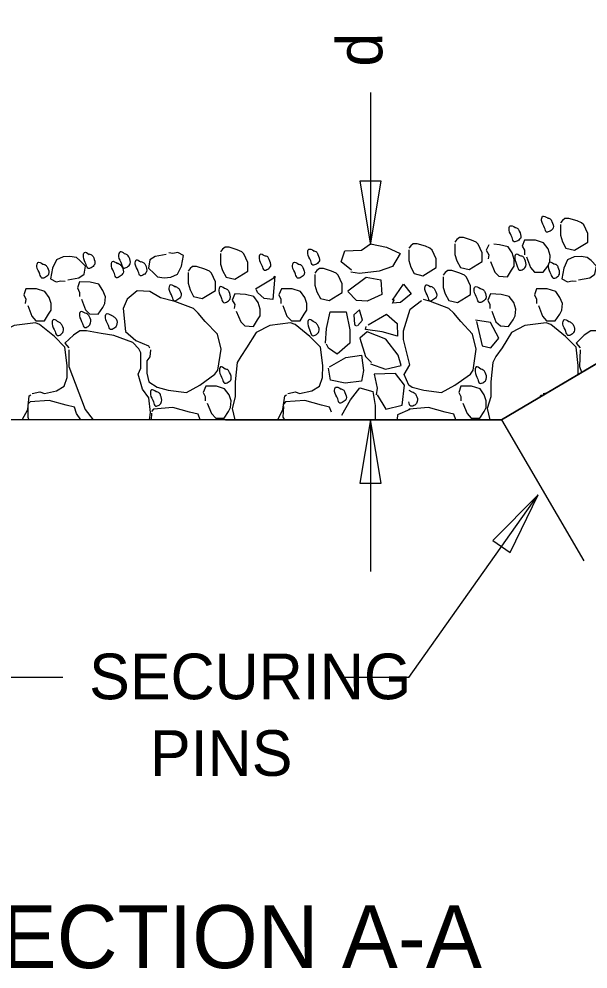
# Model space of a CAD drawing. Extents: x 2.3 to 16.3, y 0.2 to 9.5.
# Drawn here: x 5.206 to 6.327, y 6.735 to 8.608 of the extents above; entities that cross this region are included whole.
import ezdxf

# ---------------------------------------------------------------- set-up
doc = ezdxf.new("R2010")
doc.units = 0
for name, color, linetype in [('SD_P_Dimension Lines', 7, 'Continuous'), ('SD_P_Dimension Text', 7, 'Continuous'), ('SD_P_Prop Object Lines', 7, 'Continuous'), ('SD_P_Subtitles', 7, 'Continuous')]:
    doc.layers.add(name, color=color, linetype=linetype)

msp = doc.modelspace()

# ---------------------------------------------------------------- linework, layer by layer
at = {"layer": 'SD_P_Dimension Lines'}
for p, q in [((5.899, 8.463), (5.899, 8.163)), ((5.878, 8.288), (5.899, 8.163)), ((5.92, 8.288), (5.878, 8.288)), ((5.899, 8.163), (5.92, 8.288)), ((5.899, 7.818), (5.878, 7.693)), ((5.899, 7.818), (5.899, 7.519)), ((5.92, 7.693), (5.899, 7.818)), ((5.878, 7.693), (5.92, 7.693)), ((5.974, 7.31), (6.229, 7.67)), ((6.229, 7.67), (6.14, 7.58)), ((6.174, 7.556), (6.229, 7.67)), ((6.14, 7.58), (6.174, 7.556)), ((5.292, 7.31), (5.159, 7.31)), ((5.974, 7.31), (5.843, 7.31))]:
    msp.add_line(p, q, dxfattribs=at)
at = {"layer": 'SD_P_Prop Object Lines'}
for p, q in [((6.157, 7.818), (7.221, 8.447)), ((5.974, 7.876), (5.98, 7.873)), ((5.613, 7.818), (4.98, 7.818)), ((5.613, 7.818), (6.157, 7.818)), ((6.157, 7.818), (6.319, 7.54))]:
    msp.add_line(p, q, dxfattribs=at)
for points in [[(7.22, 8.597), (7.221, 8.447), (6.157, 7.818), (4.98, 7.818), (3.849, 8.447), (3.849, 8.608)], [(6.273, 8.203), (6.273, 8.182), (6.277, 8.169), (6.284, 8.156), (6.301, 8.152), (6.327, 8.168), (6.327, 8.177), (6.327, 8.185), (6.319, 8.202), (6.315, 8.206), (6.306, 8.21), (6.29, 8.215), (6.282, 8.215), (6.277, 8.211), (6.273, 8.206)], [(6.065, 8.165), (6.065, 8.144), (6.069, 8.131), (6.076, 8.118), (6.093, 8.114), (6.119, 8.13), (6.119, 8.139), (6.119, 8.147), (6.111, 8.164), (6.107, 8.168), (6.098, 8.172), (6.082, 8.177), (6.074, 8.177), (6.069, 8.173), (6.065, 8.168)], [(6.206, 8.139), (6.214, 8.118), (6.222, 8.109), (6.239, 8.109), (6.248, 8.121), (6.252, 8.13), (6.253, 8.142), (6.249, 8.155), (6.24, 8.167), (6.224, 8.172), (6.202, 8.172), (6.198, 8.16), (6.202, 8.152), (6.202, 8.143)], [(5.496, 8.144), (5.474, 8.14), (5.464, 8.133), (5.461, 8.117), (5.472, 8.106), (5.479, 8.1), (5.492, 8.098), (5.505, 8.099), (5.518, 8.105), (5.526, 8.121), (5.53, 8.142), (5.519, 8.148), (5.509, 8.146), (5.501, 8.147)], [(5.603, 8.146), (5.603, 8.125), (5.607, 8.112), (5.614, 8.099), (5.631, 8.095), (5.657, 8.111), (5.657, 8.12), (5.657, 8.128), (5.649, 8.145), (5.645, 8.149), (5.636, 8.153), (5.62, 8.158), (5.612, 8.158), (5.607, 8.154), (5.603, 8.149)], [(5.861, 8.113), (5.841, 8.129), (5.848, 8.151), (5.881, 8.152), (5.899, 8.165), (5.93, 8.158), (5.957, 8.146), (5.942, 8.12), (5.916, 8.111), (5.877, 8.106), (5.86, 8.109)], [(5.974, 8.153), (5.974, 8.132), (5.978, 8.119), (5.985, 8.106), (6.002, 8.102), (6.028, 8.118), (6.028, 8.127), (6.028, 8.135), (6.02, 8.152), (6.016, 8.156), (6.007, 8.16), (5.991, 8.165), (5.983, 8.165), (5.978, 8.161), (5.974, 8.156)], [(6.132, 8.163), (6.127, 8.152), (6.132, 8.143), (6.131, 8.135)], [(6.135, 8.13), (6.144, 8.109), (6.152, 8.101), (6.169, 8.1), (6.177, 8.113), (6.182, 8.121), (6.182, 8.134), (6.178, 8.147), (6.17, 8.159), (6.153, 8.163), (6.142, 8.164)], [(5.302, 8.094), (5.324, 8.098), (5.334, 8.105), (5.337, 8.121), (5.326, 8.132), (5.319, 8.138), (5.306, 8.14), (5.293, 8.139), (5.28, 8.133), (5.272, 8.117), (5.268, 8.096), (5.279, 8.09), (5.288, 8.092), (5.297, 8.091)], [(6.309, 8.094), (6.331, 8.098), (6.341, 8.105), (6.344, 8.121), (6.334, 8.132), (6.326, 8.138), (6.314, 8.14), (6.3, 8.139), (6.287, 8.133), (6.28, 8.117), (6.276, 8.096), (6.287, 8.09), (6.296, 8.092), (6.304, 8.091)], [(5.539, 8.108), (5.539, 8.087), (5.543, 8.074), (5.55, 8.061), (5.567, 8.057), (5.593, 8.073), (5.593, 8.082), (5.593, 8.09), (5.585, 8.107), (5.581, 8.111), (5.572, 8.115), (5.556, 8.12), (5.548, 8.12), (5.543, 8.116), (5.539, 8.111)], [(5.789, 8.104), (5.789, 8.083), (5.793, 8.07), (5.8, 8.057), (5.817, 8.053), (5.843, 8.069), (5.843, 8.078), (5.843, 8.086), (5.835, 8.103), (5.831, 8.107), (5.822, 8.111), (5.806, 8.116), (5.798, 8.116), (5.793, 8.112), (5.789, 8.107)], [(6.042, 8.1), (6.042, 8.079), (6.046, 8.066), (6.053, 8.053), (6.07, 8.049), (6.096, 8.065), (6.096, 8.074), (6.096, 8.082), (6.088, 8.099), (6.084, 8.103), (6.075, 8.107), (6.059, 8.112), (6.051, 8.112), (6.046, 8.108), (6.042, 8.103)], [(5.672, 8.076), (5.708, 8.098), (5.71, 8.101), (5.706, 8.055), (5.689, 8.057), (5.676, 8.069), (5.674, 8.074)], [(5.854, 8.072), (5.89, 8.099), (5.919, 8.094), (5.921, 8.065), (5.892, 8.052), (5.871, 8.053), (5.854, 8.071)], [(5.223, 8.043), (5.231, 8.022), (5.239, 8.013), (5.256, 8.013), (5.264, 8.026), (5.269, 8.034), (5.269, 8.047), (5.265, 8.059), (5.257, 8.071), (5.24, 8.076), (5.219, 8.076), (5.215, 8.064), (5.219, 8.056), (5.218, 8.047)], [(5.329, 8.056), (5.337, 8.035), (5.345, 8.027), (5.362, 8.026), (5.371, 8.039), (5.375, 8.047), (5.376, 8.06), (5.371, 8.073), (5.363, 8.085), (5.346, 8.089), (5.325, 8.09), (5.321, 8.078), (5.325, 8.069), (5.325, 8.061)], [(5.465, 7.956), (5.464, 7.942), (5.458, 7.934), (5.458, 7.91), (5.462, 7.893), (5.478, 7.882), (5.5, 7.876), (5.536, 7.872), (5.562, 7.886), (5.592, 7.908), (5.598, 7.916), (5.604, 7.957), (5.597, 7.987), (5.573, 8.012), (5.559, 8.028), (5.55, 8.037), (5.513, 8.051), (5.485, 8.058), (5.464, 8.071), (5.439, 8.072), (5.419, 8.056), (5.411, 8.037), (5.416, 7.992), (5.436, 7.974), (5.461, 7.964), (5.463, 7.96)], [(5.726, 8.043), (5.734, 8.022), (5.743, 8.013), (5.76, 8.013), (5.768, 8.026), (5.773, 8.034), (5.773, 8.047), (5.769, 8.059), (5.761, 8.071), (5.744, 8.076), (5.723, 8.076), (5.718, 8.064), (5.722, 8.056), (5.722, 8.047)], [(5.942, 8.054), (5.964, 8.085), (5.979, 8.066), (5.958, 8.049), (5.942, 8.048), (5.946, 8.055)], [(6.23, 8.043), (6.238, 8.022), (6.246, 8.013), (6.263, 8.013), (6.272, 8.026), (6.276, 8.034), (6.277, 8.047), (6.272, 8.059), (6.264, 8.071), (6.247, 8.076), (6.226, 8.076), (6.222, 8.064), (6.226, 8.056), (6.226, 8.047)], [(5.634, 8.032), (5.643, 8.011), (5.651, 8.003), (5.668, 8.002), (5.676, 8.015), (5.681, 8.023), (5.681, 8.036), (5.677, 8.049), (5.669, 8.061), (5.652, 8.065), (5.631, 8.066), (5.626, 8.054), (5.631, 8.045), (5.63, 8.037)], [(5.974, 7.886), (5.965, 7.907), (5.976, 7.926), (5.964, 7.976), (5.964, 7.993), (5.977, 8.036), (5.999, 8.053)], [(5.974, 7.887), (5.981, 7.882), (6.004, 7.876), (6.039, 7.872), (6.065, 7.886), (6.096, 7.908), (6.101, 7.916), (6.107, 7.957), (6.1, 7.987), (6.077, 8.012), (6.063, 8.028), (6.053, 8.037), (6.017, 8.051), (6.003, 8.055)], [(6.138, 8.032), (6.146, 8.011), (6.155, 8.003), (6.171, 8.002), (6.18, 8.015), (6.184, 8.023), (6.185, 8.036), (6.181, 8.049), (6.172, 8.061), (6.156, 8.065), (6.135, 8.066), (6.13, 8.054), (6.134, 8.045), (6.134, 8.037)], [(5.873, 8.003), (5.883, 8.014), (5.877, 8.035), (5.866, 8.025), (5.867, 8.006), (5.871, 8.003)], [(5.81, 7.969), (5.812, 7.998), (5.819, 8.031), (5.851, 8.031), (5.858, 7.995), (5.858, 7.969), (5.833, 7.947), (5.816, 7.959), (5.812, 7.967)], [(5.894, 8.005), (5.93, 8.026), (5.951, 8.008), (5.952, 7.983), (5.922, 7.991), (5.889, 7.996), (5.89, 8.002)], [(5.232, 7.87), (5.247, 7.873), (5.256, 7.87), (5.28, 7.875), (5.295, 7.884), (5.301, 7.901), (5.301, 7.925), (5.296, 7.961), (5.276, 7.982), (5.246, 8.006), (5.238, 8.009), (5.196, 8.004), (5.169, 7.99), (5.151, 7.96), (5.139, 7.943), (5.133, 7.931), (5.129, 7.893), (5.129, 7.863), (5.122, 7.84), (5.127, 7.818)], [(5.736, 7.87), (5.751, 7.873), (5.759, 7.87), (5.783, 7.875), (5.798, 7.884), (5.804, 7.901), (5.805, 7.925), (5.8, 7.961), (5.779, 7.982), (5.75, 8.006), (5.741, 8.009), (5.7, 8.004), (5.673, 7.99), (5.654, 7.96), (5.643, 7.943), (5.636, 7.931), (5.632, 7.893), (5.632, 7.863), (5.626, 7.84), (5.631, 7.818)], [(6.108, 8.012), (6.119, 7.964), (6.136, 7.96), (6.152, 7.979), (6.135, 8.01), (6.106, 8.014)], [(6.308, 7.907), (6.308, 7.925), (6.304, 7.961), (6.283, 7.982), (6.254, 8.006), (6.245, 8.009), (6.203, 8.004), (6.177, 7.99), (6.158, 7.96), (6.146, 7.943), (6.14, 7.931), (6.136, 7.893), (6.136, 7.863), (6.129, 7.84), (6.134, 7.818)], [(5.463, 7.818), (5.465, 7.832), (5.462, 7.861), (5.449, 7.878), (5.441, 7.908), (5.446, 7.92), (5.446, 7.95), (5.442, 7.958), (5.43, 7.97), (5.393, 7.984), (5.368, 7.988), (5.339, 7.993), (5.326, 7.993), (5.313, 7.985), (5.296, 7.969), (5.304, 7.96)], [(5.899, 7.928), (5.928, 7.918), (5.959, 7.925), (5.953, 7.945), (5.929, 7.977), (5.892, 7.991), (5.878, 7.979), (5.889, 7.943), (5.901, 7.931)], [(6.423, 7.975), (6.4, 7.984), (6.375, 7.988), (6.346, 7.993), (6.333, 7.993), (6.32, 7.985), (6.304, 7.969), (6.312, 7.96)], [(5.304, 7.956), (5.304, 7.923), (5.336, 7.838), (5.352, 7.818)], [(5.818, 7.922), (5.85, 7.941), (5.881, 7.945), (5.885, 7.915), (5.881, 7.894), (5.849, 7.89), (5.82, 7.896), (5.816, 7.92)], [(6.312, 7.956), (6.311, 7.923), (6.315, 7.912)], [(5.912, 7.867), (5.929, 7.839), (5.961, 7.847), (5.966, 7.886), (5.948, 7.909), (5.906, 7.908), (5.912, 7.88), (5.91, 7.867)], [(5.212, 7.818), (5.223, 7.838), (5.226, 7.865), (5.229, 7.867)], [(5.577, 7.851), (5.585, 7.83), (5.594, 7.821), (5.61, 7.821), (5.619, 7.834), (5.623, 7.842), (5.624, 7.855), (5.62, 7.867), (5.611, 7.879), (5.595, 7.884), (5.574, 7.884), (5.569, 7.872), (5.573, 7.864), (5.573, 7.855)], [(5.716, 7.818), (5.726, 7.838), (5.73, 7.865), (5.733, 7.867)], [(5.842, 7.827), (5.859, 7.857), (5.878, 7.881), (5.903, 7.874), (5.908, 7.846), (5.908, 7.82)], [(6.081, 7.851), (6.089, 7.83), (6.097, 7.821), (6.114, 7.821), (6.123, 7.834), (6.127, 7.842), (6.127, 7.855), (6.123, 7.867), (6.115, 7.879), (6.098, 7.884), (6.077, 7.884), (6.073, 7.872), (6.077, 7.864), (6.077, 7.855)], [(6.234, 7.863), (6.234, 7.865), (6.236, 7.867)], [(6.239, 7.87), (6.248, 7.872)], [(5.328, 7.818), (5.319, 7.83), (5.315, 7.843), (5.299, 7.847), (5.265, 7.856), (5.228, 7.853), (5.223, 7.849)], [(5.822, 7.833), (5.818, 7.843), (5.802, 7.847), (5.769, 7.856), (5.731, 7.853), (5.727, 7.849)], [(5.223, 7.844), (5.223, 7.823), (5.225, 7.818)], [(5.467, 7.831), (5.466, 7.818)], [(5.563, 7.818), (5.559, 7.829), (5.542, 7.833), (5.509, 7.842), (5.471, 7.839), (5.467, 7.834)], [(5.727, 7.844), (5.726, 7.823), (5.729, 7.818)], [(5.976, 7.838), (5.952, 7.828), (5.951, 7.819)], [(6.067, 7.818), (6.063, 7.829), (6.046, 7.833), (6.013, 7.842), (5.975, 7.839), (5.974, 7.838)]]:
    msp.add_lwpolyline(points, dxfattribs=at)
for points in [[(6.247, 8.216), (6.253, 8.214), (6.256, 8.209), (6.259, 8.196), (6.253, 8.19), (6.246, 8.188), (6.242, 8.196), (6.236, 8.211), (6.238, 8.219), (6.248, 8.216)], [(6.183, 8.197), (6.189, 8.195), (6.192, 8.19), (6.195, 8.177), (6.189, 8.171), (6.182, 8.169), (6.178, 8.177), (6.172, 8.192), (6.174, 8.2), (6.184, 8.197)], [(5.344, 8.145), (5.35, 8.142), (5.353, 8.137), (5.355, 8.125), (5.35, 8.119), (5.343, 8.116), (5.338, 8.124), (5.333, 8.139), (5.335, 8.148), (5.344, 8.144)], [(5.414, 8.145), (5.419, 8.143), (5.423, 8.138), (5.425, 8.126), (5.419, 8.119), (5.412, 8.117), (5.408, 8.125), (5.402, 8.14), (5.405, 8.149), (5.414, 8.145)], [(5.786, 8.151), (5.792, 8.149), (5.795, 8.144), (5.798, 8.131), (5.792, 8.125), (5.785, 8.123), (5.781, 8.131), (5.775, 8.146), (5.777, 8.154), (5.787, 8.151)], [(5.252, 8.125), (5.258, 8.123), (5.262, 8.118), (5.264, 8.105), (5.258, 8.099), (5.251, 8.097), (5.247, 8.105), (5.241, 8.12), (5.243, 8.128), (5.253, 8.125)], [(5.399, 8.127), (5.405, 8.124), (5.409, 8.119), (5.411, 8.107), (5.405, 8.101), (5.398, 8.098), (5.394, 8.106), (5.388, 8.121), (5.39, 8.13), (5.4, 8.126)], [(5.446, 8.13), (5.452, 8.127), (5.455, 8.123), (5.457, 8.11), (5.452, 8.104), (5.445, 8.102), (5.441, 8.11), (5.435, 8.125), (5.437, 8.133), (5.446, 8.129)], [(5.69, 8.141), (5.696, 8.139), (5.699, 8.134), (5.702, 8.121), (5.696, 8.115), (5.689, 8.113), (5.685, 8.121), (5.679, 8.136), (5.681, 8.144), (5.69, 8.141)], [(5.756, 8.125), (5.762, 8.123), (5.765, 8.118), (5.768, 8.105), (5.762, 8.099), (5.755, 8.097), (5.751, 8.105), (5.745, 8.12), (5.747, 8.128), (5.757, 8.125)], [(6.194, 8.141), (6.2, 8.139), (6.203, 8.134), (6.205, 8.121), (6.2, 8.115), (6.192, 8.113), (6.188, 8.121), (6.183, 8.136), (6.185, 8.144), (6.194, 8.141)], [(6.26, 8.125), (6.266, 8.123), (6.269, 8.118), (6.271, 8.105), (6.266, 8.099), (6.259, 8.097), (6.254, 8.105), (6.249, 8.12), (6.251, 8.128), (6.26, 8.125)], [(5.513, 8.081), (5.519, 8.078), (5.523, 8.073), (5.525, 8.061), (5.519, 8.055), (5.512, 8.052), (5.508, 8.06), (5.502, 8.075), (5.504, 8.084), (5.514, 8.08)], [(5.611, 8.077), (5.616, 8.075), (5.62, 8.07), (5.622, 8.057), (5.617, 8.051), (5.609, 8.049), (5.605, 8.057), (5.6, 8.072), (5.602, 8.08), (5.611, 8.077)], [(6.017, 8.081), (6.023, 8.078), (6.026, 8.073), (6.029, 8.061), (6.023, 8.055), (6.016, 8.052), (6.012, 8.06), (6.006, 8.075), (6.008, 8.084), (6.017, 8.08)], [(6.114, 8.077), (6.12, 8.075), (6.124, 8.07), (6.126, 8.057), (6.12, 8.051), (6.113, 8.049), (6.109, 8.057), (6.103, 8.072), (6.105, 8.08), (6.115, 8.077)], [(5.282, 8.012), (5.287, 8.009), (5.291, 8.004), (5.293, 7.992), (5.288, 7.986), (5.281, 7.984), (5.277, 7.992), (5.271, 8.007), (5.273, 8.015), (5.282, 8.012)], [(5.336, 8.028), (5.341, 8.026), (5.345, 8.021), (5.347, 8.009), (5.342, 8.002), (5.335, 8), (5.331, 8.008), (5.325, 8.023), (5.327, 8.031), (5.336, 8.028)], [(5.387, 8.024), (5.393, 8.021), (5.397, 8.017), (5.398, 8.004), (5.393, 7.998), (5.386, 7.996), (5.382, 8.004), (5.376, 8.019), (5.378, 8.027), (5.388, 8.024)], [(5.786, 8.012), (5.791, 8.009), (5.795, 8.004), (5.797, 7.992), (5.792, 7.986), (5.784, 7.984), (5.78, 7.992), (5.775, 8.007), (5.777, 8.015), (5.786, 8.012)], [(6.289, 8.012), (6.295, 8.009), (6.299, 8.004), (6.3, 7.992), (6.295, 7.986), (6.288, 7.984), (6.284, 7.992), (6.278, 8.007), (6.28, 8.015), (6.29, 8.012)], [(5.612, 7.918), (5.618, 7.916), (5.621, 7.911), (5.624, 7.898), (5.618, 7.892), (5.611, 7.89), (5.607, 7.898), (5.601, 7.913), (5.603, 7.922), (5.612, 7.918)], [(6.116, 7.918), (6.121, 7.916), (6.125, 7.911), (6.127, 7.898), (6.122, 7.892), (6.114, 7.89), (6.11, 7.898), (6.105, 7.913), (6.107, 7.922), (6.116, 7.918)], [(5.476, 7.873), (5.482, 7.871), (5.485, 7.866), (5.487, 7.854), (5.482, 7.847), (5.475, 7.845), (5.471, 7.853), (5.465, 7.868), (5.467, 7.877), (5.476, 7.873)], [(5.839, 7.879), (5.845, 7.877), (5.848, 7.872), (5.851, 7.859), (5.845, 7.853), (5.838, 7.851), (5.834, 7.859), (5.828, 7.874), (5.83, 7.882), (5.84, 7.879)], [(5.98, 7.873), (5.985, 7.871), (5.989, 7.866), (5.991, 7.854), (5.986, 7.847), (5.978, 7.845), (5.974, 7.853)]]:
    msp.add_spline(points, degree=3, dxfattribs=at)

# ---------------------------------------------------------------- texts
at = {"layer": 'SD_P_Dimension Text'}
msp.add_text('d', height=0.09, rotation=90, dxfattribs=at).set_placement((5.922, 8.514))
for s, p in [('SECURING', (5.344, 7.267)), ('PINS', (5.464, 7.116))]:
    msp.add_text(s, height=0.09, dxfattribs=at).set_placement(p)
at = {"layer": 'SD_P_Subtitles'}
msp.add_text('SECTION A-A', height=0.124002, dxfattribs=at).set_placement((5.059, 6.737))

doc.saveas('drawing.dxf')
